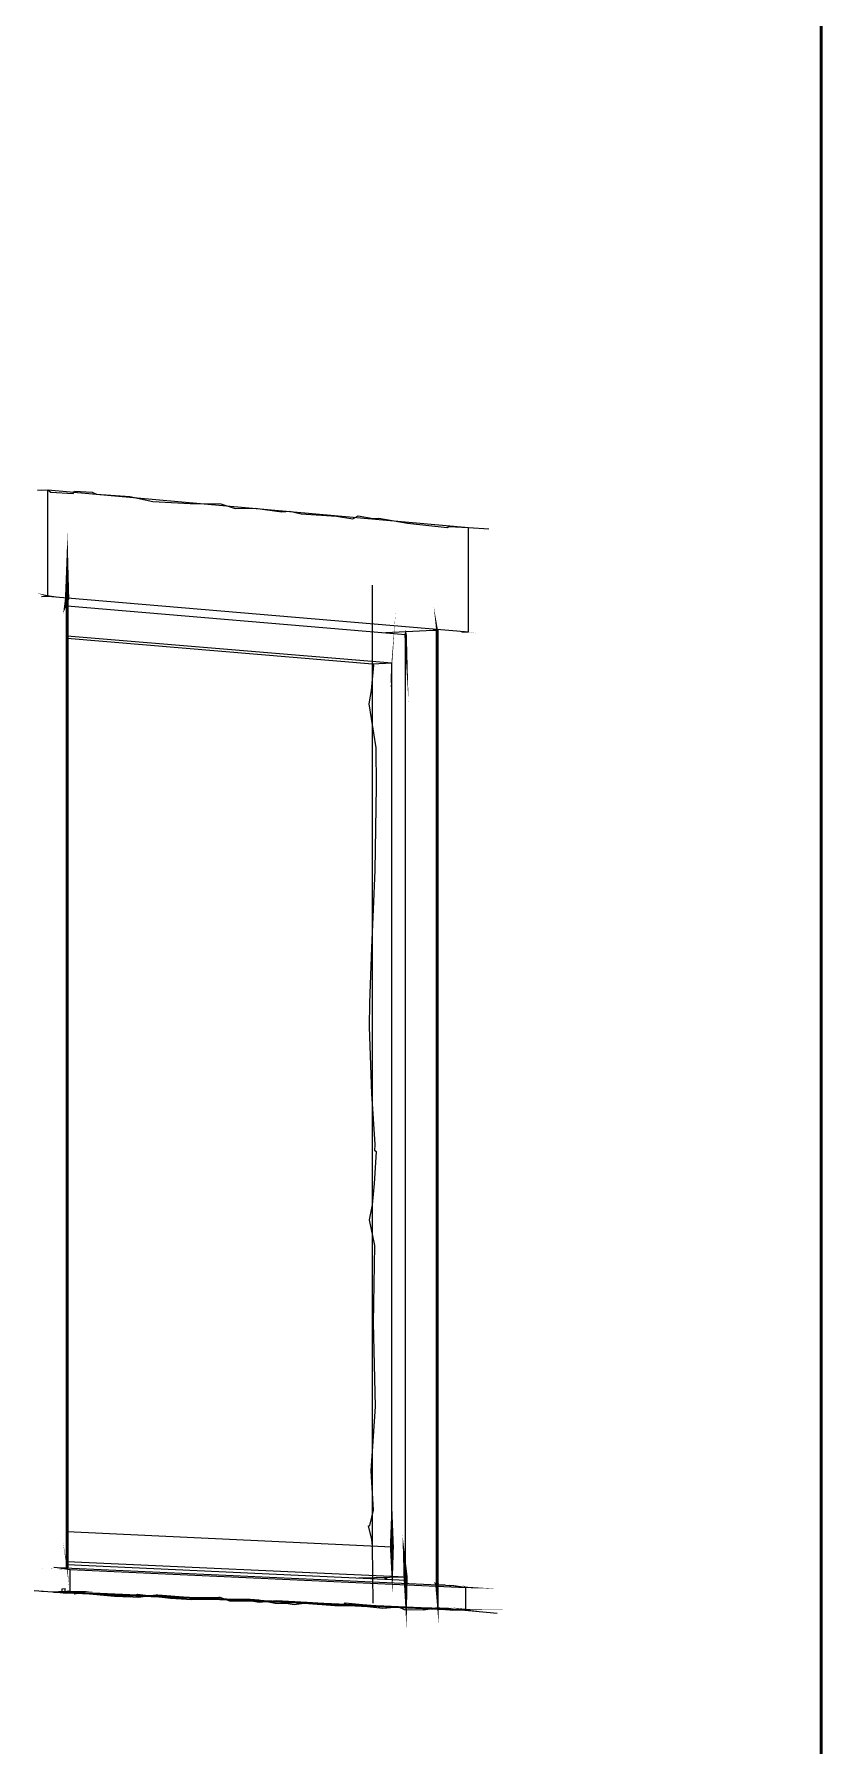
# Model space of a CAD drawing. Header units: inches. Extents: x -877 to 882, y -418 to 410.
# Drawn here: x 819.4 to 864.4, y -43.5 to 52.9 of the extents above; entities that cross this region are included whole.
import ezdxf

# ---------------------------------------------------------------- set-up
doc = ezdxf.new("R2010")
doc.units = ezdxf.units.IN
doc.header["$LTSCALE"] = 0.5
doc.header["$MEASUREMENT"] = 0
doc.layers.get('0').update_dxf_attribs({"lineweight": 18})
doc.layers.add('A-Glaz-Assm', color=71, linetype='Continuous', lineweight=25)
doc.layers.add('A-Wall', color=113, linetype='Continuous', lineweight=35)

# ---------------------------------------------------------------- blocks, each defined once
blk = doc.blocks.new('*U12')
at = {"color": 7, "linetype": 'Continuous', "lineweight": -3}
for p, q in [((839.173, 19.187), (841.824, 19.309)), ((841.824, 19.309), (842.061, 19.32)), ((820.774, -33.444), (821.201, -33.464)), ((821.201, -33.464), (821.244, -33.466)), ((842.061, -34.409), (842.358, -34.422)), ((842.358, -34.422), (842.523, -34.43)), ((821.229, -34.879), (821.244, -34.879)), ((821.244, -34.879), (834.993, -35.488)), ((834.993, -35.488), (841.266, -35.766)), ((841.266, -35.766), (842.159, -35.805)), ((842.159, -35.805), (842.451, -35.818))]:
    blk.add_line(p, q, dxfattribs=at)
at = {"layer": 'A-Glaz-Assm', "color": 252, "linetype": 'Continuous', "lineweight": 25}
for p, q in [((819.795, 27.187), (820.16, 27.205)), ((820.16, 21.233), (820.16, 27.205)), ((820.16, 27.205), (843.825, 25.086)), ((843.825, 19.217), (843.825, 25.086)), ((819.795, 21.216), (820.16, 21.233)), ((820.16, 21.233), (843.825, 19.217)), ((843.463, 19.2), (843.825, 19.217)), ((820.503, -33.432), (820.686, -33.459)), ((820.686, -33.459), (821.414, -33.565)), ((820.686, -33.459), (842.959, -34.467)), ((821.244, -33.292), (840.346, -34.16)), ((821.414, -34.824), (821.414, -33.565)), ((821.414, -33.565), (843.682, -34.572)), ((820.959, -34.649), (821.141, -34.644)), ((820.959, -34.835), (820.959, -34.649)), ((821.141, -34.831), (821.141, -34.644)), ((842.779, -34.441), (842.959, -34.467)), ((842.959, -34.467), (843.682, -34.572)), ((843.682, -35.811), (843.682, -34.572)), ((820.503, -34.846), (820.686, -34.842)), ((820.686, -34.842), (820.959, -34.835)), ((820.686, -34.842), (842.959, -35.828)), ((820.959, -34.835), (843.23, -35.822)), ((821.141, -34.831), (821.414, -34.824)), ((821.141, -34.831), (843.411, -35.818)), ((821.414, -34.824), (843.682, -35.811)), ((842.779, -35.833), (842.959, -35.828)), ((842.959, -35.828), (843.23, -35.822)), ((843.23, -35.822), (843.23, -35.81)), ((843.411, -35.818), (843.682, -35.811))]:
    blk.add_line(p, q, dxfattribs=at)
at = {"layer": 'A-Glaz-Assm', "color": 143, "linetype": 'Continuous', "lineweight": 25}
for p, q in [((821.244, 20.678), (840.292, 19.062)), ((821.244, 19.004), (839.52, 17.475)), ((840.292, -33.974), (840.292, 19.062)), ((838.437, 17.426), (839.52, 17.475)), ((839.52, -32.287), (839.52, 17.475)), ((821.244, -31.431), (839.52, -32.287)), ((821.244, -33.106), (840.292, -33.974)), ((837.669, -34.039), (840.292, -33.974))]:
    blk.add_line(p, q, dxfattribs=at)
at = {"layer": 'A-Glaz-Assm', "color": 141, "linetype": 'Continuous', "lineweight": 25}
for p in [(821.244, 18.862), (838.437, -32.236)]:
    blk.add_line(p, (838.437, 17.426), dxfattribs=at)
at = {"layer": 'A-Wall', "color": 15, "linetype": 'Continuous', "lineweight": 50}
for p, q in [((863.678, -57.939), (863.678, 57.672)), ((821.244, -33.466), (821.244, 21.092)), ((842.061, -34.409), (842.061, 19.32)), ((839.173, 19.157), (839.173, 19.187)), ((839.173, -34.107), (839.173, -34.002))]:
    blk.add_line(p, q, dxfattribs=at)
at = {"layer": 'A-Wall', "color": 51, "linetype": 'Continuous', "lineweight": 50}
blk.add_line((837.775, -34.043), (837.775, -34.036), dxfattribs=at)
blk = doc.blocks.new('New Napkin Sketch')
at = {"layer": 'A-Wall', "color": 252, "linetype": 'Continuous', "lineweight": 25}
for p, q in [((819.795, 27.187), (820.16, 27.205)), ((820.16, 21.233), (820.16, 27.205)), ((843.825, 19.217), (843.825, 25.086)), ((819.795, 21.216), (820.16, 21.233)), ((843.463, 19.2), (843.825, 19.217)), ((820.503, -33.432), (820.686, -33.459)), ((820.686, -33.459), (821.414, -33.565)), ((821.244, -33.292), (840.346, -34.16)), ((821.414, -34.824), (821.414, -33.565)), ((820.959, -34.649), (821.141, -34.644)), ((820.959, -34.835), (820.959, -34.649)), ((821.141, -34.831), (821.141, -34.644)), ((842.779, -34.441), (842.959, -34.467)), ((842.959, -34.467), (843.682, -34.572)), ((843.682, -35.811), (843.682, -34.572)), ((820.503, -34.846), (820.686, -34.842)), ((820.686, -34.842), (820.959, -34.835)), ((821.141, -34.831), (821.414, -34.824)), ((842.779, -35.833), (842.959, -35.828)), ((842.959, -35.828), (843.23, -35.822)), ((843.23, -35.822), (843.23, -35.81)), ((843.411, -35.818), (843.682, -35.811))]:
    blk.add_line(p, q, dxfattribs=at)
at = {"layer": 'A-Wall', "color": 143, "linetype": 'Continuous', "lineweight": 25}
for p, q in [((821.244, 20.678), (840.292, 19.062)), ((821.244, 19.004), (839.52, 17.475)), ((838.437, 17.426), (839.52, 17.475)), ((821.244, -31.431), (839.52, -32.287)), ((821.244, -33.106), (840.292, -33.974)), ((837.669, -34.039), (840.292, -33.974))]:
    blk.add_line(p, q, dxfattribs=at)
at = {"layer": 'A-Wall', "color": 7, "linetype": 'Continuous', "lineweight": -3}
for p, q in [((839.173, 19.187), (841.824, 19.309)), ((841.824, 19.309), (842.061, 19.32)), ((820.774, -33.444), (821.201, -33.464)), ((821.201, -33.464), (821.244, -33.466)), ((842.061, -34.409), (842.358, -34.422)), ((842.358, -34.422), (842.523, -34.43)), ((821.229, -34.879), (821.244, -34.879)), ((821.244, -34.879), (834.993, -35.488)), ((834.993, -35.488), (841.266, -35.766)), ((841.266, -35.766), (842.159, -35.805)), ((842.159, -35.805), (842.451, -35.818))]:
    blk.add_line(p, q, dxfattribs=at)
at = {"layer": 'A-Wall', "color": 141, "linetype": 'Continuous', "lineweight": 25}
blk.add_line((821.244, 18.862), (838.437, 17.426), dxfattribs=at)
at = {"layer": 'A-Wall', "color": 15, "linetype": 'Continuous', "lineweight": 50}
for p, q in [((839.173, 19.157), (839.173, 19.187)), ((839.173, -34.107), (839.173, -34.002))]:
    blk.add_line(p, q, dxfattribs=at)
at = {"layer": 'A-Wall', "color": 51, "linetype": 'Continuous', "lineweight": 50}
blk.add_line((837.775, -34.043), (837.775, -34.036), dxfattribs=at)
at = {"layer": 'A-Wall', "color": 15, "linetype": 'Continuous', "lineweight": 50, "extrusion": (0, 0, -1)}
for points in [[(-863.542, -49.545, 0, 0, 0), (-863.514, -40.693, 0, 0, 0), (-864.15, -38.485, 0, 0, 0), (-864.081, -38.465, 0, 0, 0), (-863.187, -33.645, 0, 0, 0), (-863.36, -26.189, 0, 0, 0), (-863.177, -15.242, 0, 0, 0), (-863.799, -10.551, 0, 0, 0), (-863.375, -3.587, 0, 0, 0), (-863.919, 2.426, 0, 0, 0), (-863.977, 3.269, 0, 0, 0), (-863.541, 6.735, 0, 0, 0), (-863.229, 8.169, 0, 0, 0), (-864.071, 11.132, 0, 0, 0), (-863.152, 22.181, 0, 0, 0), (-864.23, 28.847, 0, 0, 0), (-863.177, 37.43, 0, 0, 0), (-863.762, 40.154, 0, 0, 0), (-863.19, 50.403, 0, 0, 0), (-863.965, 56.448, 0, 0, 0), (-863.378, 56.624, 0, 0.313, 0), (-863.678, 57.672, 0.313, 0, 0), (-863.963, 63.224, 0, 0, 0)], [(-821.354, -34.546, 0, 0.0489, 0), (-821.244, -33.466, 0.0489, 0, 0), (-821.003, -31.977, 0, 0, 0), (-821.302, -29.779, 0, 0, 0), (-821.489, -27.193, 0, 0, 0), (-821.145, -24.79, 0, 0, 0), (-821.41, -19.736, 0, 0, 0), (-821.474, -18.855, 0, 0, 0), (-821.201, -13.566, 0, 0, 0), (-821.004, -9.281, 0, 0, 0), (-821.512, -9.141, 0, 0, 0), (-821.315, -8.235, 0, 0, 0), (-821.479, -6.864, 0, 0, 0), (-821.49, -1.964, 0, 0, 0), (-821.15, 2, 0, 0, 0), (-821.282, 3.579, 0, 0, 0), (-821.441, 6.148, 0, 0, 0), (-821.114, 10.163, 0, 0, 0), (-821.258, 10.484, 0, 0, 0), (-821.143, 13.36, 0, 0, 0), (-820.978, 14.033, 0, 0, 0), (-821.364, 17.387, 0, 0, 0), (-821.02, 20.245, 0, 0.245, 0), (-821.244, 21.092, 0.245, 0, 0), (-821.265, 24.799, 0, 0, 0)], [(-842.158, -36.724, 0, 0.203, 0), (-842.061, -34.409, 0.203, 0, 0), (-841.882, -34.291, 0, 0, 0), (-842.048, -33.885, 0, 0, 0), (-842.159, -31.043, 0, 0, 0), (-842.23, -28.519, 0, 0, 0), (-842.311, -23.999, 0, 0, 0), (-841.895, -19.936, 0, 0, 0), (-841.84, -19.269, 0, 0, 0), (-841.859, -17.221, 0, 0, 0), (-842.059, -11.941, 0, 0, 0), (-842.039, -11.574, 0, 0, 0), (-842.012, -9.05, 0, 0, 0), (-842.19, -8.228, 0, 0, 0), (-842.317, -6.363, 0, 0, 0), (-842.008, -5.37, 0, 0, 0), (-842.151, -1.304, 0, 0, 0), (-842.309, -0.212, 0, 0, 0), (-842.247, 4.908, 0, 0, 0), (-842.311, 8.098, 0, 0, 0), (-841.796, 9.484, 0, 0, 0), (-842.275, 14.483, 0, 0, 0), (-842.141, 19.286, 0, 0.105, 0), (-842.061, 19.32, 0.105, 0, 0), (-841.875, 20.66, 0, 0, 0)]]:
    blk.add_lwpolyline(points, format="xyseb", dxfattribs=at)
at = {"layer": 'A-Wall', "color": 252, "linetype": 'Continuous', "lineweight": 25, "extrusion": (0, 0, -1)}
for points in [[(-819.575, 27.196), (-820.16, 27.205), (-820.327, 27.078), (-821.592, 27.015), (-821.654, 27.134), (-822.653, 27.084), (-822.891, 26.966), (-824.78, 26.834), (-826.074, 26.562), (-828.164, 26.454), (-829.899, 26.417), (-830.7, 26.157), (-831.818, 26.185), (-833.322, 25.98), (-833.782, 26.016), (-834.422, 25.866), (-836.409, 25.733), (-837.331, 25.577), (-837.623, 25.75), (-838.465, 25.597), (-838.795, 25.627), (-840.392, 25.335), (-842.633, 25.097), (-842.716, 25.142), (-843.825, 25.086), (-844.981, 25.023)], [(-819.398, -34.75), (-820.686, -34.842), (-821.2, -34.899), (-821.591, -34.866), (-821.67, -34.929), (-821.913, -34.878), (-823.916, -35.075), (-824.83, -35.101), (-825.196, -34.955), (-826.431, -35.109), (-827.07, -35.186), (-828.258, -35.263), (-829.915, -35.227), (-831.54, -35.233), (-832.027, -35.266), (-832.949, -35.452), (-833.69, -35.485), (-834.013, -35.527), (-834.59, -35.457), (-836.313, -35.586), (-837.124, -35.587), (-838.155, -35.655), (-839.014, -35.747), (-839.899, -35.674), (-840.211, -35.816), (-841.327, -35.84), (-842.083, -35.706), (-842.959, -35.828), (-843.627, -35.861)], [(-820.486, -34.821), (-820.959, -34.835), (-821.323, -34.765), (-821.829, -34.882), (-821.924, -34.829), (-822.347, -34.883), (-823.874, -35.015), (-824.041, -35.052), (-825.241, -35.125), (-826.247, -34.988), (-826.358, -34.995), (-828.289, -35.145), (-829.786, -35.119), (-829.837, -35.119), (-830.391, -35.337), (-831.724, -35.357), (-832.053, -35.395), (-833.002, -35.311), (-834.758, -35.396), (-836.831, -35.539), (-836.884, -35.434), (-837.876, -35.528), (-840.079, -35.699), (-840.848, -35.711), (-842.715, -35.74), (-843.23, -35.822), (-845.447, -36.031)]]:
    blk.add_lwpolyline(points, dxfattribs=at)
for points in [[(-819.553, 21.4, 0, 0.0883, 0), (-820.16, 21.233, 0.0883, 0, 0), (-820.725, 21.197, 0, 0, 0), (-822.661, 21.033, 0, 0, 0), (-824.488, 20.807, 0, 0, 0), (-825.79, 20.723, 0, 0, 0), (-827.07, 20.649, 0, 0, 0), (-828.142, 20.581, 0, 0, 0), (-830.498, 20.346, 0, 0, 0), (-832.852, 20.197, 0, 0, 0), (-832.882, 20.208, 0, 0, 0), (-833.129, 20.213, 0, 0, 0), (-833.39, 20.061, 0, 0, 0), (-835.123, 19.89, 0, 0, 0), (-836.752, 19.822, 0, 0, 0), (-838.766, 19.601, 0, 0, 0), (-839.376, 19.675, 0, 0, 0), (-840.122, 19.444, 0, 0, 0), (-841.386, 19.397, 0, 0, 0), (-842.618, 19.415, 0, 0, 0), (-843.506, 19.289, 0, 0.0153, 0), (-843.825, 19.217, 0.0153, 0, 0), (-844.344, 19.124, 0, 0, 0)], [(-819.678, -33.503, 0, 0.00785, 0), (-821.414, -33.565, 0.00785, 0, 0), (-822.987, -33.658, 0, 0, 0), (-824.382, -33.624, 0, 0, 0), (-825.894, -33.695, 0, 0, 0), (-827.135, -33.774, 0, 0, 0), (-827.137, -33.774, 0, 0, 0), (-828.889, -33.848, 0, 0, 0), (-829.745, -33.956, 0, 0, 0), (-830.472, -34.041, 0, 0, 0), (-831.358, -34.039, 0, 0, 0), (-831.477, -34.017, 0, 0, 0), (-831.816, -34.01, 0, 0, 0), (-832.434, -34.154, 0, 0, 0), (-834.278, -34.072, 0, 0, 0), (-835.478, -34.168, 0, 0, 0), (-837.379, -34.287, 0, 0, 0), (-838.932, -34.364, 0, 0, 0), (-839.518, -34.397, 0, 0, 0), (-839.683, -34.355, 0, 0, 0), (-841.895, -34.495, 0, 0, 0), (-843.503, -34.46, 0, 0.0762, 0), (-843.682, -34.572, 0.0762, 0, 0), (-845.454, -34.648, 0, 0, 0)], [(-820.433, -33.444, 0, 0.0299, 0), (-820.686, -33.459, 0.0299, 0, 0), (-822.359, -33.505, 0, 0, 0), (-822.364, -33.428, 0, 0, 0), (-824.449, -33.646, 0, 0, 0), (-824.919, -33.634, 0, 0, 0), (-825.954, -33.602, 0, 0, 0), (-826.942, -33.667, 0, 0, 0), (-827.662, -33.697, 0, 0, 0), (-829.664, -33.838, 0, 0, 0), (-829.808, -33.837, 0, 0, 0), (-830.652, -33.927, 0, 0, 0), (-830.67, -33.911, 0, 0, 0), (-832.051, -34.084, 0, 0, 0), (-833.091, -34.093, 0, 0, 0), (-834.223, -34.097, 0, 0, 0), (-836.133, -34.173, 0, 0, 0), (-836.793, -34.126, 0, 0, 0), (-837.032, -34.228, 0, 0, 0), (-838.275, -34.28, 0, 0, 0), (-838.89, -34.349, 0, 0, 0), (-841.02, -34.322, 0, 0, 0), (-842.723, -34.514, 0, 0.0585, 0), (-842.959, -34.467, 0.0585, 0, 0), (-844.089, -34.613, 0, 0, 0)], [(-819.395, -34.81, 0, 0.102, 0), (-821.414, -34.824, 0.102, 0, 0), (-822.896, -34.79, 0, 0, 0), (-823.818, -34.921, 0, 0, 0), (-825.086, -34.932, 0, 0, 0), (-826.269, -35.034, 0, 0, 0), (-826.496, -35.065, 0, 0, 0), (-827.775, -35.165, 0, 0, 0), (-827.848, -35.074, 0, 0, 0), (-828.338, -35.189, 0, 0, 0), (-829.315, -35.193, 0, 0, 0), (-829.895, -35.234, 0, 0, 0), (-831.746, -35.203, 0, 0, 0), (-833.536, -35.443, 0, 0, 0), (-834.133, -35.282, 0, 0, 0), (-835.769, -35.409, 0, 0, 0), (-836.99, -35.575, 0, 0, 0), (-838.392, -35.66, 0, 0, 0), (-838.418, -35.625, 0, 0, 0), (-838.471, -35.566, 0, 0, 0), (-840.452, -35.558, 0, 0, 0), (-840.895, -35.745, 0, 0, 0), (-842.867, -35.7, 0, 0.0546, 0), (-843.682, -35.811, 0.0546, 0, 0), (-845.8, -35.818, 0, 0, 0)], [(-819.589, -34.779, 0, 0.0362, 0), (-821.141, -34.831, 0.0362, 0, 0), (-822.808, -34.959, 0, 0, 0), (-824.468, -35.004, 0, 0, 0), (-825.053, -35.011, 0, 0, 0), (-825.35, -35.06, 0, 0, 0), (-826.869, -35.157, 0, 0, 0), (-827.81, -35.167, 0, 0, 0), (-829.612, -35.303, 0, 0, 0), (-831.315, -35.228, 0, 0, 0), (-832.992, -35.248, 0, 0, 0), (-834.471, -35.428, 0, 0, 0), (-834.584, -35.507, 0, 0, 0), (-835.508, -35.499, 0, 0, 0), (-836.854, -35.631, 0, 0, 0), (-837.986, -35.585, 0, 0, 0), (-838.005, -35.467, 0, 0, 0), (-838.171, -35.592, 0, 0, 0), (-839.281, -35.523, 0, 0, 0), (-840.759, -35.595, 0, 0, 0), (-841.12, -35.682, 0, 0, 0), (-841.68, -35.633, 0, 0, 0), (-842.896, -35.896, 0, 0.0484, 0), (-843.411, -35.818, 0.0484, 0, 0), (-844.377, -35.9, 0, 0, 0)]]:
    blk.add_lwpolyline(points, format="xyseb", dxfattribs=at)
at = {"layer": 'A-Wall', "color": 141, "linetype": 'Continuous', "lineweight": 25, "extrusion": (0, 0, -1)}
blk.add_lwpolyline([(-838.464, -35.462), (-838.437, -32.236), (-838.4, -31.88), (-838.212, -31.107), (-838.286, -31.083), (-838.493, -30.234), (-838.356, -28.006), (-838.591, -24.382), (-838.482, -19.681), (-838.564, -15.322), (-838.264, -13.876), (-838.432, -13.036), (-838.539, -11.84), (-838.653, -10.054), (-838.564, -10.005), (-838.576, -9.612), (-838.395, -6.797), (-838.264, -3.008), (-838.276, -1.663), (-838.394, 1.437), (-838.584, 5.79), (-838.647, 10.509), (-838.639, 12.689), (-838.238, 15.169), (-838.377, 15.918), (-838.513, 17.336), (-838.437, 17.426), (-838.424, 21.84)], dxfattribs=at)
at = {"layer": 'A-Wall', "color": 143, "linetype": 'Continuous', "lineweight": 25, "extrusion": (0, 0, -1)}
for points in [[(-839.552, -34.915, 0, 0.23, 0), (-839.52, -32.287, 0.23, 0, 0), (-839.518, -29.376, 0, 0, 0), (-839.49, -28.349, 0, 0, 0), (-839.652, -27.876, 0, 0, 0), (-839.474, -25.499, 0, 0, 0), (-839.589, -21.892, 0, 0, 0), (-839.6, -19.606, 0, 0, 0), (-839.54, -19.181, 0, 0, 0), (-839.332, -15.745, 0, 0, 0), (-839.641, -13.98, 0, 0, 0), (-839.275, -10.516, 0, 0, 0), (-839.372, -7.538, 0, 0, 0), (-839.347, -6.848, 0, 0, 0), (-839.413, -4.933, 0, 0, 0), (-839.375, -2.005, 0, 0, 0), (-839.366, 2.821, 0, 0, 0), (-839.405, 5.034, 0, 0, 0), (-839.493, 9.19, 0, 0, 0), (-839.303, 9.384, 0, 0, 0), (-839.425, 13.687, 0, 0, 0), (-839.406, 15.922, 0, 0.047, 0), (-839.52, 17.475, 0.047, 0, 0), (-839.739, 20.455, 0, 0, 0)], [(-840.345, -36.851, 0, 0.234, 0), (-840.292, -33.974, 0.234, 0, 0), (-840.117, -31.62, 0, 0, 0), (-840.409, -28.906, 0, 0, 0), (-840.227, -28.738, 0, 0, 0), (-840.147, -24.691, 0, 0, 0), (-840.046, -22.439, 0, 0, 0), (-840.521, -18.467, 0, 0, 0), (-840.144, -13.486, 0, 0, 0), (-840.181, -10.444, 0, 0, 0), (-840.55, -5.955, 0, 0, 0), (-840.404, -2.544, 0, 0, 0), (-840.028, -0.125, 0, 0, 0), (-840.514, 3.364, 0, 0, 0), (-840.287, 5.007, 0, 0, 0), (-840.193, 8.239, 0, 0, 0), (-840.162, 10.32, 0, 0, 0), (-840.457, 15.271, 0, 0.144, 0), (-840.292, 19.062, 0.144, 0, 0), (-840.304, 19.334, 0, 0, 0)]]:
    blk.add_lwpolyline(points, format="xyseb", dxfattribs=at)

msp = doc.modelspace()

# ---------------------------------------------------------------- block references
msp.add_blockref('New Napkin Sketch', (0, 0))
at = {"color": 7, "linetype": 'Continuous', "lineweight": -3}
msp.add_blockref('*U12', (0, 0), dxfattribs=at)

doc.saveas('drawing.dxf')
